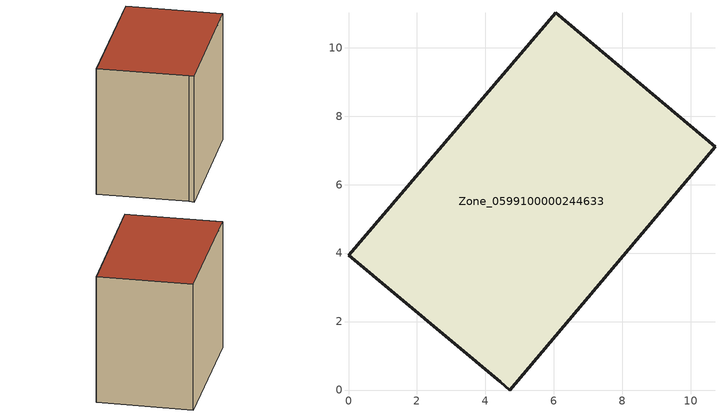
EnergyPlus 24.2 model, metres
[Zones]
Zone_0599100000244633
 floor ground (C_G): 4.71,0 4.44,0.23 0,3.94 6.05,11.02 10.71,7.11 z0
 wall outside (C_F): 4.44,0.23 4.71,0 10.71,7.11 6.05,11.02 0,3.94 4.44,0.23 z0:8.54
 roof outside (C_R): 0,3.94 4.44,0.23 4.71,0 10.71,7.11 6.05,11.02 z8.54
[BUILDING]
Pand.0599100000244633: North Axis=0; Terrain=City; Loads Convergence Tolerance Value=0.04; Temperature Convergence Tolerance Value=0.4; Solar Distribution=FullExterior; Maximum Number of Warmup Days=25; Minimum Number of Warmup Days=1
[Site:Location]
Rotterdam.The.Hague.AP_ZH_NLD Design_Conditions: Latitude=51.96; Longitude=4.45; Time Zone=1; Elevation=-4.5
[SITE:GROUNDTEMPERATURE:BUILDINGSURFACE]
18, 18, 18, 18, 18, 18, 18, 18, 18, 18, 18, 18
[MATERIAL] Thermal Absorptance=0.9; Solar Absorptance=0.7; Visible Absorptance=0.7
Name | Roughness | Thickness | Conductivity | Density | Specific Heat
G.TI.1946-1964 | MediumSmooth | 0.15 | 1 | 540 | 1210
F.TI.1946-1964 | Rough | 0.3 | 0.857143 | 1920 | 840
R.TI.1946-1964 | MediumRough | 0.2 | 0.277778 | 1500 | 1000
[CONSTRUCTION]
C_G: G.TI.1946-1964
C_F: F.TI.1946-1964
C_R: R.TI.1946-1964
[ZONE]
Zone_0599100000244633: Type=1; Multiplier=1; Ceiling Height=Autocalculate; Volume=Autocalculate; Floor Area=autocalculate; Part of Total Floor Area=Yes
[ZONEINFILTRATION:DESIGNFLOWRATE]
Infil_Zone_0599100000244633: Zone or ZoneList or Space or SpaceList=Zone_0599100000244633; Schedule=AlwaysOn; Design Flow Rate Calculation Method=Flow/Area; Flow Rate per Floor Area=0.003; Constant Term Coefficient=1; Temperature Term Coefficient=0; Velocity Term Coefficient=0; Velocity Squared Term Coefficient=0
[HVACTEMPLATE:ZONE:IDEALLOADSAIRSYSTEM]
Zone_0599100000244633: Maximum Heating Supply Air Temperature=50; Minimum Cooling Supply Air Temperature=13; Maximum Heating Supply Air Humidity Ratio=0.0156; Minimum Cooling Supply Air Humidity Ratio=0.0077; Heating Limit=NoLimit; Cooling Limit=NoLimit; Dehumidification Control Type=ConstantSensibleHeatRatio; Cooling Sensible Heat Ratio=0.7; Dehumidification Setpoint=60; Humidification Control Type=None; Humidification Setpoint=30; Outdoor Air Method=None; Outdoor Air Flow Rate per Person=0.00944; Outdoor Air Flow Rate per Zone Floor Area=0; Outdoor Air Flow Rate per Zone=0; Demand Controlled Ventilation Type=None; Outdoor Air Economizer Type=NoEconomizer; Heat Recovery Type=None; Sensible Heat Recovery Effectiveness=0.7; Latent Heat Recovery Effectiveness=0.65
[ZONECONTROL:THERMOSTAT]
ThermostatControl_Zone_0599100000244633: Zone or ZoneList=Zone_0599100000244633; Control Type Schedule=DualSetpointControlType; Control 1=Thermostat_Zone_0599100000244633; Temperature Difference Between Cutout And Setpoint=0
[THERMOSTATSETPOINT:DUALSETPOINT]
Thermostat_Zone_0599100000244633: Heating Setpoint Temperature Schedule=HeatingSetpoint_Zone_0599100000244633; Cooling Setpoint Temperature Schedule=CoolingSetpoint_Zone_0599100000244633
[SCHEDULE:COMPACT]
HeatingSetpoint_Zone_0599100000244633: Through: 12/31, For: AllDays, Until: 24:00, 21
CoolingSetpoint_Zone_0599100000244633: Through: 12/31, For: AllDays, Until: 24:00, 24
DualSetpointControlType: Through: 12/31, For: AllDays, Until: 24:00, 4
AlwaysOn: Through: 12/31, For: AllDays, Until: 24:00, 1
